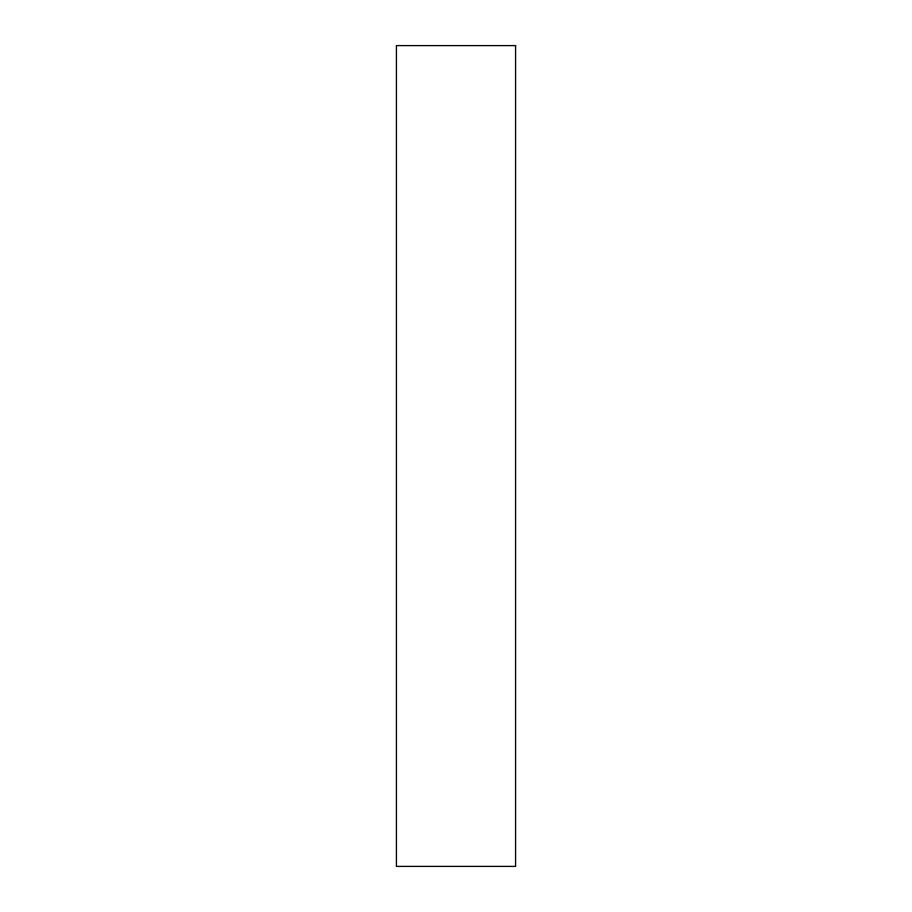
<?xml version="1.0" encoding="UTF-8"?>
<svg xmlns="http://www.w3.org/2000/svg" width="912" height="912" viewBox="0 0 912 912"><rect width="100%" height="100%" fill="white"/><g stroke="black" fill="none" stroke-linecap="round" stroke-linejoin="round"><path stroke-width="1.37" d="M515.576 45.6L396.424 45.6L396.424 866.4L515.576 866.4L515.576 45.6"/></g></svg>
